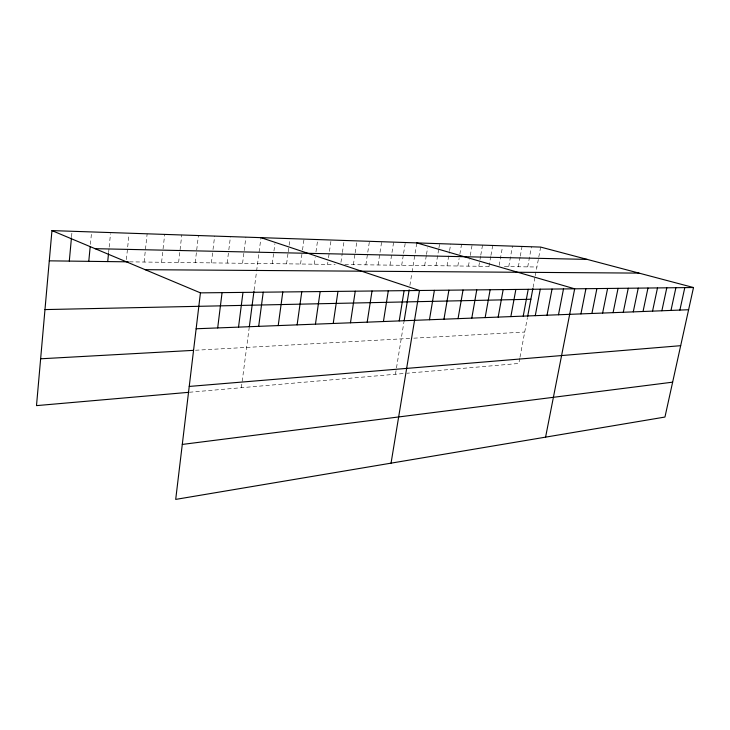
<?xml version="1.0" encoding="UTF-8"?>
<svg xmlns="http://www.w3.org/2000/svg" width="730" height="730" viewBox="0 0 730 730"><rect width="100%" height="100%" fill="white"/><g stroke="black" fill="none" stroke-linecap="round" stroke-linejoin="round"><path stroke-width="0.55" stroke-dasharray="3.65 2.74" d="M71.549 236.794L71.951 232.377M90.41 244.377L91.496 233.062M108.606 252.653L109.053 248.191M109.171 247.078L110.513 233.691M126.381 259.606L129.009 234.303M144.102 262.034L147.141 233.81M161.585 262.262L162.945 249.998M163.064 248.884L164.679 234.403M178.613 262.471L181.761 234.978M195.211 262.681L198.414 235.535M211.399 262.882L212.886 250.6M213.023 249.487L214.647 236.082M227.176 263.083L228.691 250.956M228.828 249.852L230.47 236.62M242.57 263.284L245.91 237.141M241.356 387.721L249.158 327.998M254.095 290.284L256.467 272.071M256.613 270.994L260.966 237.651M272.263 263.658L274.927 243.692M286.58 263.831L288.076 252.872M288.222 251.777L288.971 246.302M289.126 245.207L290.02 238.628M300.559 264.014L301.919 254.268M302.521 249.934L304.036 239.102M314.219 264.187L315.177 257.471M315.971 251.877L317.723 239.568M327.569 264.351L327.898 262.143M328.536 257.717L331.101 240.015M340.946 262.326L342.233 253.584M342.397 252.489L344.012 241.548M353.384 264.68L355.008 253.867M355.163 252.781L356.952 240.891M365.858 264.835L369.453 241.311M378.058 264.99L381.671 241.721M390.002 265.136L393.634 242.123M401.692 265.291L403.425 254.441M403.599 253.365L405.332 242.515M395.459 374.244L403.927 322.122M409.895 285.375L411.866 273.202M412.048 272.089L416.784 242.907M424.668 265.574L426.32 255.555M426.502 254.432L427.607 247.753M435.956 265.72L438.721 249.185M438.903 248.081L439.642 243.674M447.015 265.857L449.415 251.686M449.598 250.591L450.702 244.048M457.838 265.994L459.134 258.438M459.873 254.122L461.533 244.413M468.432 266.131L469.545 259.725M470.293 255.454L472.146 244.769M478.816 266.258L479.792 260.701M479.993 259.588L480.577 256.248M480.778 255.135L482.53 245.125M488.99 266.386L490.752 256.476M490.952 255.381L492.714 245.472M499.156 265.428L502.486 246.895M508.737 266.642L512.46 246.138M518.318 266.76L520.079 257.142M520.28 256.075L522.05 246.457M527.708 266.879L531.44 246.776M519.806 358.248L518.82 363.458L406.929 373.24M519.997 357.207L527.37 317.888M533.082 287.474L534.898 277.792M535.3 275.63L538.585 258.146M538.786 257.042L540.656 247.087M189.398 392.256L405.889 373.331M195.494 350.245L411.656 338.3M413.828 338.173L524.715 332.05M129.52 261.851L335.189 264.452M344.87 264.57L491.208 266.413M504.393 266.587L536.924 266.998"/><path stroke-width="1.09" d="M51.949 230.598L200.44 292.867L175.702 499.402L664.948 417.049L693.5 287.529L540.656 247.087L51.949 230.598L36.5 405.624L188.331 392.357M69.304 261.094L71.44 237.898M88.777 261.34L90.192 246.64M107.712 261.577L108.496 253.766M217.686 327.934L222.066 292.63M238.527 327.131L242.98 292.401M249.304 326.921L253.949 291.352M258.685 326.346L263.22 292.183M278.212 325.598L282.802 291.973M297.119 324.868L301.773 291.772M315.451 324.156L320.151 291.571M333.218 323.472L337.963 291.38M350.464 322.806L355.245 291.188M367.19 322.158L372.017 291.005M383.433 321.529L388.287 290.832M399.219 320.917L404.101 290.659M404.11 320.999L409.174 289.792M391.052 463.158L419.458 290.494L260.966 237.651M429.459 319.749L434.387 290.33M443.959 319.192L448.904 290.175M458.057 318.645L463.021 290.02M471.79 318.116L476.763 289.874M485.149 317.605L490.14 289.728M498.17 317.094L503.171 289.591M510.854 316.61L515.855 289.454M523.218 316.126L528.219 289.317M527.58 316.793L532.882 288.542M535.273 315.661L540.273 289.19M547.025 315.214L552.035 289.062M558.486 314.767L563.496 288.934M545.584 437.142L574.683 288.815L416.784 242.907M580.925 313.9L585.934 288.697M591.902 313.48L596.903 288.578M602.615 313.06L607.606 288.459M613.081 312.659L618.064 288.35M623.292 312.267L628.265 288.231M633.275 311.874L638.239 288.131M643.02 311.5L647.975 288.022M652.547 311.135L657.493 287.921M661.864 310.77L666.8 287.821M670.98 310.423L675.898 287.72M679.885 310.077L684.795 287.62M182.281 444.433L672.64 382.164M189.234 386.435L680.679 345.682M40.634 358.795L193.359 350.363M196.133 328.765L688.609 309.739M44.977 309.584L530.874 299.254M200.44 292.867L693.5 287.529M145.17 269.689L638.987 273.102M49.284 260.838L128.398 261.842M95.064 248.674L587.185 259.396"/></g></svg>
